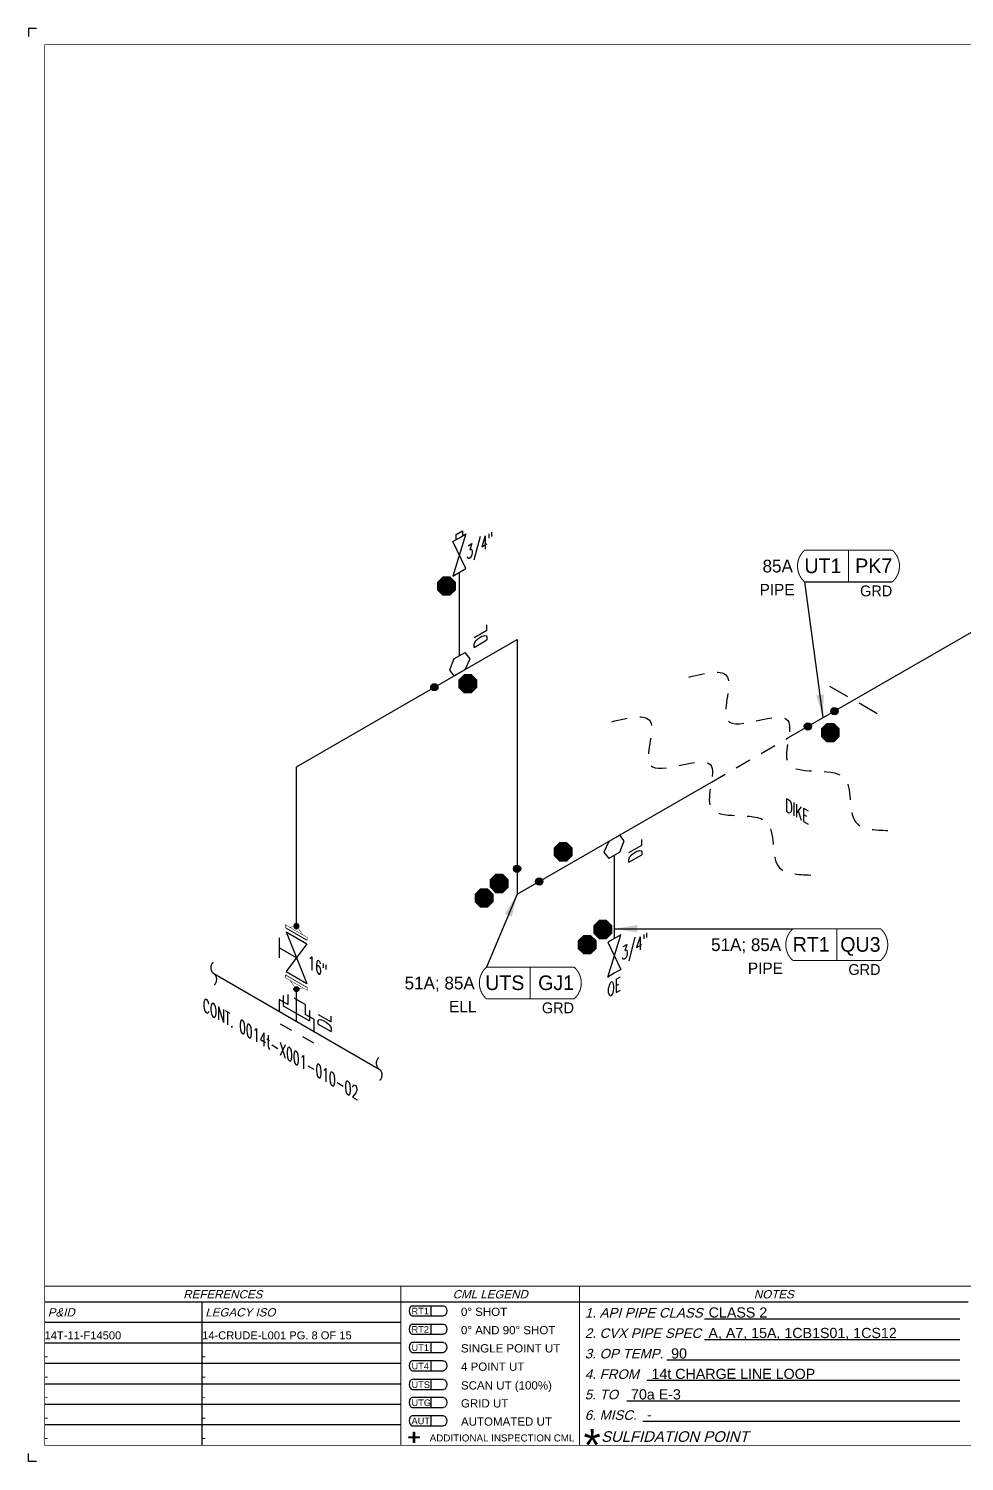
# Model space of a CAD drawing. Header units: inches. Extents: x 0 to 17.2, y 0 to 11.2.
# Drawn here: x 0 to 7.35, y 0 to 11.25 of the extents above; entities that cross this region are included whole.
import ezdxf
from ezdxf.enums import TextEntityAlignment as Align

# ---------------------------------------------------------------- set-up
doc = ezdxf.new("R2010")
doc.units = ezdxf.units.IN
doc.header["$MEASUREMENT"] = 0
doc.linetypes.add('HIDDEN2', pattern=[0.1875, 0.125, -0.0625])
for name, color, linetype in [('3', 1, 'Continuous'), ('BORDER', 3, 'Continuous'), ('BORDERTEXT', 7, 'Continuous'), ('COMP', 1, 'Continuous'), ('Continuation', 7, 'Continuous'), ('DL', 20, 'Continuous'), ('FITTINGS', 4, 'Continuous'), ('PART_PCML', 7, 'Continuous'), ('PART_SelectedCML_RT', 132, 'Continuous'), ('PART_SelectedCML_UT', 132, 'Continuous'), ('PIPE-ANNO', 150, 'HIDDEN2'), ('TEXT', 7, 'Continuous'), ('UNAS.PIPE', 251, 'Continuous'), ('WELD POINTS', 41, 'Continuous'), ('Welds', 7, 'Continuous')]:
    doc.layers.add(name, color=color, linetype=linetype)
doc.layers.add('PIPE', color=7, linetype='Continuous', lineweight=30)
doc.styles.add('CMLPAS', font='')
doc.styles.add('FEASStandard', font='arial.ttf')
doc.styles.add('ISO30', font='simplex.shx', dxfattribs={"width": 0.85, "oblique": 30, "height": 0.075})
doc.styles.add('PART_Standard', font='romans', dxfattribs={"width": 0.8, "height": 0.09})
doc.styles.add('Richmond', font='arial.ttf')
doc.styles.add('SIMPLEX', font='ROMANS')
doc.styles.get("Standard").update_dxf_attribs({"font": 'arial.ttf'})
doc.styles.get('CMLPAS').set_extended_font_data('Cordia New')
doc.dimstyles.new('Richmond', dxfattribs={"dimtxt": 0.18, "dimasz": 0.18, "dimexe": 0.18, "dimexo": 0.0625, "dimgap": 0.09, "dimtad": 0, "dimtih": 1, "dimtoh": 1, "dimdec": 4, "dimzin": 0, "dimdsep": 46, "dimtxsty": 'Richmond', "dimcen": 0.09, "dimadec": 0, "dimazin": 0, "dimtfac": 1, "dimtdec": 4, "dimtofl": 0, "dimtmove": 0, "dimatfit": 3, "dimfxl": 1, "dimtolj": 1, "dimtzin": 0, "dimarcsym": 0})
doc.dimstyles.get("Standard").update_dxf_attribs({"dimtxt": 0.18, "dimasz": 0.18, "dimexe": 0.18, "dimexo": 0.0625, "dimgap": 0.09, "dimtad": 0, "dimtih": 1, "dimtoh": 1, "dimdec": 4, "dimzin": 0, "dimdsep": 46, "dimtxsty": 'Standard', "dimcen": 0.09, "dimadec": 0, "dimazin": 0, "dimtfac": 1, "dimtdec": 4, "dimtofl": 0, "dimtmove": 0, "dimatfit": 3, "dimfxl": 1, "dimtolj": 1, "dimtzin": 0, "dimarcsym": 0})

# ---------------------------------------------------------------- blocks, each defined once
blk = doc.blocks.new('Border')
h = blk.add_hatch(color=256)
h.dxf.hatch_style = 1
h.paths.add_polyline_path([(3.147, 0.317), (3.11, 0.317), (3.11, 0.31), (3.147, 0.31), (3.147, 0.273), (3.154, 0.273), (3.154, 0.31), (3.191, 0.31), (3.191, 0.317), (3.154, 0.317), (3.154, 0.354), (3.147, 0.354)])
blk.add_line((5.432, 1.244), (7.435, 1.244))
for points in [[(5.43, 1.083), (7.435, 1.083)], [(5.136, 0.922), (7.435, 0.922)], [(4.982, 0.762), (7.435, 0.762)], [(4.822, 0.601), (7.435, 0.601)], [(3.147, 0.317), (3.147, 0.354), (3.154, 0.354), (3.154, 0.317)], [(4.947, 0.44), (7.435, 0.44)], [(3.147, 0.31), (3.11, 0.31), (3.11, 0.317), (3.147, 0.317)], [(3.154, 0.31), (3.154, 0.273), (3.147, 0.273), (3.147, 0.31)], [(3.154, 0.317), (3.191, 0.317), (3.191, 0.31), (3.154, 0.31)]]:
    blk.add_lwpolyline(points)
at = {"layer": 'BORDER'}
for p, q in [((7.5, 1.375), (0.25, 1.375)), ((1.487, 0.25), (1.487, 1.375)), ((1.487, 1.214), (0.25, 1.214)), ((3.048, 1.214), (1.487, 1.214)), ((1.487, 1.054), (0.25, 1.054)), ((3.048, 1.054), (1.487, 1.054)), ((1.487, 0.893), (0.25, 0.893)), ((3.048, 0.893), (1.487, 0.893)), ((1.487, 0.732), (0.25, 0.732)), ((3.048, 0.732), (1.487, 0.732)), ((1.487, 0.571), (0.25, 0.571)), ((3.048, 0.571), (1.487, 0.571)), ((1.487, 0.411), (0.25, 0.411)), ((3.048, 0.411), (1.487, 0.411))]:
    blk.add_line(p, q, dxfattribs=at)
at = {"layer": 'BORDER', "const_width": 0.005}
blk.add_lwpolyline([(0.25, 0.25), (17.25, 0.25), (17.25, 11.25), (0.25, 11.25)], close=True, dxfattribs=at)
at = {"layer": 'BORDER', "const_width": 0.00833}
for points in [[(17.25, 1.5), (0.25, 1.5)], [(3.048, 0.25), (3.048, 1.5)], [(4.45, 0.25), (4.45, 1.5)]]:
    blk.add_lwpolyline(points, dxfattribs=at)
at = {"layer": 'BORDERTEXT', "color": 7, "linetype": 'Continuous'}
for p, q in [((3.137, 1.346), (3.383, 1.346)), ((3.137, 1.267), (3.383, 1.267)), ((3.137, 1.202), (3.383, 1.202)), ((3.137, 1.123), (3.383, 1.123))]:
    blk.add_line(p, q, dxfattribs=at)
at = {"layer": 'BORDERTEXT'}
for p, q in [((3.283, 1.346), (3.283, 1.267)), ((3.283, 1.202), (3.283, 1.123)), ((3.283, 1.059), (3.283, 0.98)), ((3.283, 1.059), (3.283, 0.98)), ((3.283, 0.915), (3.283, 0.836)), ((3.283, 0.915), (3.283, 0.836)), ((3.283, 0.768), (3.283, 0.689)), ((3.283, 0.768), (3.283, 0.689)), ((3.283, 0.626), (3.283, 0.548)), ((3.283, 0.626), (3.283, 0.548)), ((3.283, 0.483), (3.283, 0.405)), ((3.283, 0.483), (3.283, 0.405))]:
    blk.add_line(p, q, dxfattribs=at)
at = {"layer": 'BORDERTEXT', "color": 7}
for p, q in [((3.383, 1.059), (3.137, 1.059)), ((3.137, 0.98), (3.383, 0.98)), ((3.383, 0.915), (3.137, 0.915)), ((3.137, 0.836), (3.383, 0.836)), ((3.383, 0.768), (3.137, 0.768)), ((3.137, 0.689), (3.383, 0.689)), ((3.383, 0.626), (3.137, 0.626)), ((3.137, 0.548), (3.383, 0.548)), ((3.383, 0.483), (3.137, 0.483)), ((3.137, 0.405), (3.383, 0.405))]:
    blk.add_line(p, q, dxfattribs=at)
at = {"layer": 'BORDERTEXT'}
for centre in [(3.137, 1.307), (3.137, 1.163), (3.137, 1.02), (3.137, 0.876), (3.137, 0.729), (3.137, 0.587), (3.137, 0.444)]:
    blk.add_ellipse(centre, major_axis=(0, -0.0394), ratio=0.624439, start_param=3.141593, end_param=6.283185, dxfattribs=at)
at = {"layer": 'BORDERTEXT', "extrusion": (0, 0, -1)}
for centre in [(3.383, 1.307), (3.383, 1.163), (3.383, 1.02), (3.383, 0.876), (3.383, 0.729), (3.383, 0.587), (3.383, 0.444)]:
    blk.add_ellipse(centre, major_axis=(0, -0.0394), ratio=0.624439, start_param=3.141593, end_param=6.283185, dxfattribs=at)
at = {"layer": 'BORDERTEXT', "style": 'FEASStandard', "oblique": 15}
for s, p in [('REFERENCES', (1.649, 1.437)), ('CML LEGEND', (3.749, 1.437)), ('NOTES', (5.975, 1.437))]:
    blk.add_text(s, height=0.065, dxfattribs=at).set_placement(p, align=Align.MIDDLE)
for s, p in [('P&ID', (0.275, 1.295)), ('LEGACY ISO', (1.512, 1.295))]:
    blk.add_text(s, height=0.065, dxfattribs=at).set_placement(p, align=Align.MIDDLE_LEFT)
at = {"layer": 'BORDERTEXT', "style": 'FEASStandard'}
for s, height, p in [('RT1', 0.0518, (3.131, 1.279)), ('0%%D SHOT', 0.0648, (3.519, 1.267)), ('RT2', 0.0518, (3.131, 1.135)), ('0%%D AND 90%%D SHOT', 0.0648, (3.519, 1.123)), ('UT1', 0.0518, (3.131, 0.992)), ('SINGLE POINT UT', 0.0648, (3.519, 0.98)), ('4 POINT UT', 0.0648, (3.519, 0.836)), ('UT4', 0.0518, (3.131, 0.847)), ('UTS', 0.0518, (3.131, 0.701)), ('SCAN UT (100%%%)', 0.0648, (3.519, 0.689)), ('UTG', 0.0518, (3.131, 0.559)), ('GRID UT', 0.0648, (3.519, 0.548)), ('AUT', 0.0518, (3.131, 0.416)), ('AUTOMATED UT', 0.0648, (3.519, 0.405)), ('ADDITIONAL INSPECTION CML', 0.055, (3.274, 0.281))]:
    blk.add_text(s, height=height, dxfattribs=at).set_placement(p)
at = {"layer": 'BORDERTEXT', "style": 'FEASStandard', "oblique": 15}
for s, height, p in [('1. API PIPE CLASS', 0.075, (4.491, 1.254)), ('2. CVX PIPE SPEC', 0.075, (4.491, 1.094)), ('3. OP TEMP.', 0.075, (4.491, 0.933)), ('4. FROM ', 0.075, (4.491, 0.772)), ('5. TO ', 0.075, (4.491, 0.612)), ('6. MISC. ', 0.075, (4.491, 0.451)), ('SULFIDATION POINT', 0.08333, (4.619, 0.278))]:
    blk.add_text(s, height=height, dxfattribs=at).set_placement(p)
at = {"layer": 'BORDERTEXT', "insert": (4.481, 0.378), "char_height": 0.25, "attachment_point": 1, "style": 'FEASStandard'}
blk.add_mtext('*', dxfattribs=at)
blk = doc.blocks.new('BORDER TEXT')
at = {"layer": 'BORDERTEXT'}
for tag, p, height, style in [('API_PIPE_CLASS', (5.464, 1.254), 0.08, 'Richmond'), ('MATERIAL1', (12.263, 1.211), 0.08, 'Richmond'), ('P&ID_#1', (0.25, 1.083), 0.0625, 'FEASStandard'), ('LINE_#1', (1.487, 1.083), 0.0625, 'FEASStandard'), ('CVX_PIPE_SPEC', (5.462, 1.093), 0.08, 'Richmond'), ('OP_TEMP', (5.169, 0.932), 0.08, 'Richmond'), ('MATERIAL2', (12.263, 1.04), 0.08, 'Richmond'), ('P&ID_#2', (0.25, 0.922), 0.0625, 'FEASStandard'), ('LINE_#2', (1.487, 0.922), 0.0625, 'FEASStandard'), ('MATERIAL3', (12.263, 0.868), 0.08, 'Richmond'), ('P&ID_#3', (0.25, 0.762), 0.0625, 'FEASStandard'), ('LINE_#3', (1.487, 0.762), 0.0625, 'FEASStandard'), ('FROM', (5.015, 0.772), 0.08, 'Richmond'), ('TO', (4.854, 0.611), 0.08, 'Richmond'), ('MATERIAL4', (12.263, 0.696), 0.08, 'Richmond'), ('P&ID_#4', (0.25, 0.601), 0.0625, 'FEASStandard'), ('LINE_#4', (1.487, 0.601), 0.0625, 'FEASStandard'), ('MATERIAL5', (12.263, 0.525), 0.08, 'Richmond'), ('P&ID_#5', (0.25, 0.44), 0.0625, 'FEASStandard'), ('LINE_#5', (1.487, 0.44), 0.0625, 'FEASStandard'), ('MISC', (4.979, 0.451), 0.08, 'Richmond'), ('INSULATION', (12.928, 0.414), 0.0625, 'FEASStandard'), ('P&ID_#6', (0.25, 0.28), 0.0625, 'FEASStandard'), ('LINE_#6', (1.487, 0.28), 0.0625, 'FEASStandard'), ('PWHT', (12.928, 0.281), 0.0625, 'FEASStandard')]:
    blk.add_attdef(tag, p, '', height=height, dxfattribs=dict(at, style=style))
at = {"layer": 'BORDERTEXT', "style": 'FEASStandard'}
for tag, p in [('DR.BY', (11.075, 0.562)), ('DR.BY_DATE', (11.95, 0.562)), ('CHK_BY', (11.075, 0.354)), ('CHK._BY_DATE', (11.95, 0.354))]:
    blk.add_attdef(tag, text='', height=0.1, dxfattribs=at).set_placement(p, align=Align.MIDDLE_CENTER)
at = {"layer": 'BORDERTEXT', "style": 'PART_Standard', "width": 0.8}
for tag, p in [('PLANT_NUMBER', (13.938, 0.384)), ('SYSTEM_NUMBER', (14.812, 0.384)), ('CIRCUIT_NUMBER', (15.688, 0.384)), ('SHEET_NUMBER', (16.5, 0.384)), ('REVISION', (17.062, 0.384))]:
    blk.add_attdef(tag, text='', height=0.15, dxfattribs=at).set_placement(p, align=Align.MIDDLE_CENTER)
blk = doc.blocks.new('3_VALVE_FLANGE_GATE_30')
at = {"color": 0, "linetype": 'ByBlock', "lineweight": -2}
blk.add_wipeout([(-0.162, -0.187), (-0.135, -0.172), (0, 0), (0.135, -0.016), (0.162, 0), (0.162, 0.187), (0.135, 0.172), (0, 0), (-0.135, 0.016), (-0.162, 0)], dxfattribs=at)
for p, q in [((0.135, 0.172), (-0.135, -0.172)), ((0.068, 0.195), (-0.068, 0.117)), ((0, 0), (0, 0.156)), ((0.135, 0.172), (0.135, -0.016)), ((0.162, 0.187), (0.162, 0)), ((-0.162, 0), (-0.162, -0.187)), ((-0.135, 0.016), (-0.135, -0.172)), ((0.135, -0.016), (-0.135, 0.016))]:
    blk.add_line(p, q, dxfattribs=at)
blk = doc.blocks.new('1_Text_330')
at = {"layer": 'TEXT', "style": 'PART_Standard', "oblique": 330, "width": 0.8}
blk.add_attdef('3/4"', (0, 0), '', height=0.09, rotation=330, dxfattribs=at)
blk = doc.blocks.new('AM9A04')
at = {"linetype": 'Continuous', "const_width": 0.01}
blk.add_lwpolyline([(0, -0.289), (0, 0.289), (-0.05, 0.318), (-0.05, -0.26)], close=True, dxfattribs=at)
at = {"const_width": 0.01}
blk.add_lwpolyline([(-0.05, -0.144), (-0.15, 0.087), (-0.05, 0.202)], dxfattribs=at)
blk = doc.blocks.new('A09')
at = {"layer": 'Welds'}
h = blk.add_hatch(color=256, dxfattribs=at)
h.dxf.hatch_style = 1
h.paths.add_polyline_path([(-0.03, 0, 1), (0.03, 0, 1)])
blk.add_circle((0, 0), 0.03, dxfattribs=at)
blk = doc.blocks.new('*U83')
blk.add_wipeout([(0.052, -0.03), (0.017, -0.07), (0.017, -0.11), (0, -0.1), (0, 0.1), (0.017, 0.09), (0.017, 0.05)]).dxf.layer = 'COMP'
at = {"layer": '3', "xscale": 0.65, "yscale": 0.65, "zscale": 0.65}
blk.add_blockref('A09', (0.052, -0.03), dxfattribs=at)
at = {"layer": 'COMP', "xscale": 0.3466300616258731, "yscale": 0.3466300616258731, "zscale": 0.3466300616258731, "rotation": 180}
blk.add_blockref('AM9A04', (0, 0), dxfattribs=at)
blk = doc.blocks.new('1_Cont_330')
at = {"layer": 'Continuation', "style": 'PART_Standard', "oblique": 330, "width": 0.8}
blk.add_attdef('CONT.', (0, 0), '', height=0.09, rotation=330, dxfattribs=at)
blk = doc.blocks.new('1_BREAK-PIPE_PIPE_00')
at = {"color": 0, "linetype": 'ByBlock', "lineweight": -2}
for centre, major_axis in [((0.03, -0.092), (0, 0.101)), ((-0.03, 0.092), (0, -0.101))]:
    blk.add_ellipse(centre, major_axis=major_axis, ratio=0.711978, start_param=0.427466, end_param=3.141593, dxfattribs=at)
blk = doc.blocks.new('1_Tilde_00')
at = {"layer": 'PIPE-ANNO', "xscale": -0.5000000000000001, "yscale": 0.5, "zscale": 0.5}
blk.add_blockref('1_BREAK-PIPE_PIPE_00', (0, 0), dxfattribs=at)
blk = doc.blocks.new('DL_Vert_330')
at = {"layer": 'DL', "style": 'ISO30', "oblique": 330, "width": 0.85}
blk.add_text('DL', height=0.1, rotation=90, dxfattribs=at).set_placement((0, 0))
blk = doc.blocks.new('1_Text_30')
at = {"layer": 'TEXT', "style": 'PART_Standard', "oblique": 30, "width": 0.8}
blk.add_attdef('TEXT', (0, 0), '', height=0.09, rotation=30, dxfattribs=at)
blk = doc.blocks.new('O-let 1')
at = {"layer": 'FITTINGS', "linetype": 'ByBlock'}
for p, q in [((-0.044, -0.025), (0.044, 0.025)), ((0.083, -0.026), (0.044, 0.025)), ((-0.044, -0.025), (-0.077, -0.115)), ((-0.043, -0.16), (0.044, -0.11)), ((0.044, -0.11), (0.083, -0.026)), ((-0.077, -0.115), (-0.043, -0.16))]:
    blk.add_line(p, q, dxfattribs=at)
blk = doc.blocks.new('Bleeder Valve 3')
at = {"layer": 'FITTINGS', "linetype": 'ByBlock'}
for p, q in [((0.051, 0.302), (-0.051, -0.03)), ((-0.051, 0.243), (0, 0.273)), ((0.051, 0.03), (-0.051, 0.243)), ((-0.026, 0.298), (0.025, 0.327)), ((-0.026, 0.258), (-0.026, 0.298)), ((0, 0.273), (0.051, 0.302)), ((0.025, 0.327), (0.025, 0.287)), ((-0.051, -0.03), (0.051, 0.03))]:
    blk.add_line(p, q, dxfattribs=at)
blk = doc.blocks.new('2_ELBOW_WELD_330')
at = {"linetype": 'ByBlock', "lineweight": -2}
h = blk.add_hatch(color=0, dxfattribs=at)
edge = h.paths.add_edge_path()
edge.add_arc((0.174, -0.1), 0.0286, 0, 360)
h = blk.add_hatch(color=0, dxfattribs=at)
edge = h.paths.add_edge_path()
edge.add_arc((0, -0.201), 0.0286, 0, 360)
at = {"color": 0, "linetype": 'ByBlock', "lineweight": -2}
for centre in [(0.174, -0.1), (0, -0.201)]:
    blk.add_circle(centre, 0.0286, dxfattribs=at)
blk = doc.blocks.new('4_SUPPORT_I-BEAM_30')
at = {"color": 0, "linetype": 'ByBlock', "lineweight": -2}
for p, q in [((-0.044, 0.025), (-0.186, 0.107)), ((0.186, -0.107), (0.044, -0.025))]:
    blk.add_line(p, q, dxfattribs=at)
blk = doc.blocks.new('DL_Vert_30')
at = {"layer": 'DL', "style": 'ISO30', "oblique": 30, "width": 0.85}
blk.add_text('DL', height=0.1, rotation=90, dxfattribs=at).set_placement((0, 0))
blk = doc.blocks.new('2_WELD_SINGLE_00')
at = {"linetype": 'ByBlock', "lineweight": -2}
h = blk.add_hatch(color=0, dxfattribs=at)
edge = h.paths.add_edge_path()
edge.add_arc((0, 0), 0.0286, 0, 360)
at = {"color": 0, "linetype": 'ByBlock', "lineweight": -2}
blk.add_circle((0, 0), 0.0286, dxfattribs=at)
blk = doc.blocks.new('PART_PCML')
blk.add_hatch(color=0).paths.add_polyline_path([(-0.07, -0.029), (-0.029, -0.07), (0.029, -0.07), (0.07, -0.029), (0.07, 0.029), (0.029, 0.07), (-0.029, 0.07), (-0.07, 0.029)])
at = {"color": 7, "const_width": 0.009}
blk.add_lwpolyline([(-0.07, 0.029), (-0.029, 0.07), (0.029, 0.07), (0.07, 0.029), (0.07, -0.029), (0.029, -0.07), (-0.029, -0.07), (-0.07, -0.029), (-0.07, 0.029), (-0.029, 0.07)], dxfattribs=at)
at = {"color": 18, "true_color": 0x000000}
blk.add_lwpolyline([(-0.029, 0.07), (-0.07, 0.029), (-0.07, -0.029), (-0.029, -0.07), (0.029, -0.07), (0.07, -0.029), (0.07, 0.029), (0.029, 0.07)], close=True, dxfattribs=at)
at = {"color": 7, "true_color": 0xffffff, "style": 'SIMPLEX', "width": 0.8, "flags": 1}
for tag, p in [('CIRCUIT', (-0.094, 0.089)), ('DM', (-0.053, -0.133)), ('TYPE', (-0.075, -0.204))]:
    blk.add_attdef(tag, p, '', height=0.0586, dxfattribs=at)
at = {"color": 7, "true_color": 0xffffff, "style": 'SIMPLEX', "width": 0.8}
blk.add_attdef('DMDISP', text='', height=0.0586, dxfattribs=at).set_placement((0, 0), align=Align.MIDDLE_CENTER)
blk = doc.blocks.new('CMLPAS')
at = {"const_width": 0.008}
blk.add_lwpolyline([(0.063, 0.125, 0.454441), (0.063, -0.125), (0.75, -0.125, 0.454441), (0.75, 0.125)], format="xyb", close=True, dxfattribs=at)
blk.add_lwpolyline([(0.406, -0.125), (0.406, 0.125)], dxfattribs=at)
at = {"style": 'CMLPAS', "flags": 1}
for tag, p in [('STATE', (0.75, 0.623)), ('DL', (0.75, 0.482)), ('CIRCUIT', (0.75, 0.341)), ('SUBSINTERVAL(MONTHS)', (-0.025, -0.335)), ('OLD_ID', (0.75, -0.337)), ('OLD_NDE', (0.75, -0.478)), ('OLD_ENTY', (0.741, -0.636)), ('SIZE', (0.747, -0.761)), ('SPEC', (0.747, -0.902)), ('JUSTIFY', (0.747, -1.043)), ('COMMENTS', (0.747, -1.185)), ('OLD_ASSET', (0.75, -1.326)), ('SCHED', (0.737, -1.469)), ('NOM_THICK', (0.752, -1.61)), ('CORR_ALLOW', (0.763, -1.745)), ('TML_STATUS', (0.772, -1.878)), ('FLOW_ORDER', (0.778, -2.13))]:
    blk.add_attdef(tag, text='', height=0.1, dxfattribs=at).set_placement(p, align=Align.MIDDLE_RIGHT)
at = {"style": 'CMLPAS'}
for tag, height, p in [('CHILD', 0.25, (0.75, 0.269)), ('###', 0.115, (0.75, 0.002)), ('ACCESS', 0.085, (0.75, -0.195))]:
    blk.add_attdef(tag, text='', height=height, dxfattribs=at).set_placement(p, align=Align.MIDDLE_RIGHT)
at = {"color": 152, "style": 'CMLPAS'}
for tag, height, p in [('SPECIAL', 0.085, (0.405, 0.19)), ('DM-TYPE', 0.1, (-0.03, 0)), ('COMP', 0.09, (-0.017, -0.185))]:
    blk.add_attdef(tag, text='', height=height, dxfattribs=at).set_placement(p, align=Align.MIDDLE_RIGHT)
at = {"style": 'CMLPAS'}
blk.add_attdef('NDE', text='', height=0.115, dxfattribs=at).set_placement((0.206, 0.002), align=Align.MIDDLE_CENTER)
blk = doc.blocks.new('*U88')
at = {"color": 20, "linetype": 'ByBlock', "ltscale": 0.7}
blk.add_line((-0.103, 0.122), (0.103, 0.003), dxfattribs=at)
for points in [[(-0.103, 0.204), (-0.103, 0.122)], [(0.103, 0.086), (0.103, 0.003)]]:
    blk.add_leader(points, dimstyle='Richmond', override={"dimasz": 0.04, "dimgap": 0.09, "dimtad": 0}, dxfattribs=at)

msp = doc.modelspace()

# ---------------------------------------------------------------- linework, layer by layer
for p, q in [((0, 11.25), (0, 11.188)), ((0.062, 11.25), (0, 11.25)), ((0, 0), (0, 0.062)), ((0.062, 0), (0, 0))]:
    msp.add_line(p, q)
at = {"layer": 'FITTINGS', "linetype": 'ByBlock'}
for p, q in [((4.649, 4.135), (4.546, 4.076)), ((4.546, 4.076), (4.649, 3.862)), ((4.547, 3.803), (4.649, 4.135)), ((4.598, 3.833), (4.547, 3.803)), ((4.649, 3.862), (4.598, 3.833))]:
    msp.add_line(p, q, dxfattribs=at)
at = {"layer": 'PIPE', "linetype": 'Continuous'}
for p, q in [((3.382, 6.327), (3.382, 6.98)), ((4.598, 4.758), (4.598, 4.106))]:
    msp.add_line(p, q, dxfattribs=at)
at = {"layer": 'PIPE'}
for p, q in [((5.966, 5.684), (7.732, 6.703)), ((2.102, 5.453), (3.835, 6.453)), ((3.835, 6.453), (3.835, 4.453)), ((2.102, 4.143), (2.102, 5.453)), ((3.835, 4.453), (5.36, 5.334))]:
    msp.add_line(p, q, dxfattribs=at)
at = {"layer": 'PIPE', "linetype": 'HIDDEN2'}
msp.add_line((5.36, 5.334), (5.966, 5.684), dxfattribs=at)
at = {"layer": 'PIPE-ANNO'}
for points in [[(5.184, 6.158), (5.487, 6.158), (5.487, 5.818), (5.96, 5.818), (5.96, 5.487), (6.399, 5.369), (6.492, 5.022), (6.749, 4.954)], [(4.578, 5.808), (4.881, 5.808), (4.881, 5.468), (5.354, 5.468), (5.354, 5.137), (5.793, 5.019), (5.886, 4.672), (6.143, 4.604)]]:
    msp.add_spline(points, degree=3, dxfattribs=at)
at = {"layer": 'UNAS.PIPE'}
for p, q in [((2.102, 3.455), (2.102, 4.143)), ((1.453, 3.83), (2.752, 3.08))]:
    msp.add_line(p, q, dxfattribs=at)
at = {"layer": 'UNAS.PIPE', "linetype": 'HIDDEN2', "lineweight": -2, "ltscale": 0.5}
for p, q in [((1.967, 3.627), (1.967, 3.44)), ((2.035, 3.588), (1.967, 3.627)), ((2.17, 3.588), (2.17, 3.51)), ((2.238, 3.471), (2.17, 3.51)), ((2.238, 3.283), (1.967, 3.44)), ((2.238, 3.471), (2.238, 3.283))]:
    msp.add_line(p, q, dxfattribs=at)

# ---------------------------------------------------------------- block references
for name, p in [('1_Tilde_00', (1.453, 3.83)), ('DL_Vert_30', (2.374, 3.361)), ('1_Tilde_00', (2.752, 3.08))]:
    msp.add_blockref(name, p)
at = {"layer": 'BORDER'}
msp.add_blockref('Border', (-0.125, -0.125), dxfattribs=at)
at = {"layer": 'BORDERTEXT'}
ref = msp.add_blockref('BORDER TEXT', (-0.125, -0.125), dxfattribs=at)
ref.add_attrib('MISC', '-', (4.854, 0.326), dxfattribs={"height": 0.08, "style": 'Richmond'})
ref.add_attrib('TO', '70a E-3', (4.729, 0.486), dxfattribs={"height": 0.08, "style": 'Richmond'})
ref.add_attrib('FROM', '14t CHARGE LINE LOOP', (4.89, 0.647), dxfattribs={"height": 0.08, "style": 'Richmond'})
ref.add_attrib('OP_TEMP', '90', (5.044, 0.807), dxfattribs={"height": 0.08, "style": 'Richmond'})
ref.add_attrib('CVX_PIPE_SPEC', 'A, A7, 15A, 1CB1S01, 1CS12', (5.337, 0.968), dxfattribs={"height": 0.08, "style": 'Richmond'})
ref.add_attrib('API_PIPE_CLASS', 'CLASS 2', (5.339, 1.129), dxfattribs={"height": 0.08, "style": 'Richmond'})
ref.add_attrib('LINE_#6', '-', (1.362, 0.155), dxfattribs={"height": 0.0625, "style": 'FEASStandard'})
ref.add_attrib('LINE_#5', '-', (1.362, 0.315), dxfattribs={"height": 0.0625, "style": 'FEASStandard'})
ref.add_attrib('LINE_#4', '-', (1.362, 0.476), dxfattribs={"height": 0.0625, "style": 'FEASStandard'})
ref.add_attrib('LINE_#3', '-', (1.362, 0.637), dxfattribs={"height": 0.0625, "style": 'FEASStandard'})
ref.add_attrib('LINE_#2', '-', (1.362, 0.797), dxfattribs={"height": 0.0625, "style": 'FEASStandard'})
ref.add_attrib('LINE_#1', '14-CRUDE-L001 PG. 8 OF 15', (1.362, 0.958), dxfattribs={"height": 0.0625, "style": 'FEASStandard'})
ref.add_attrib('P&ID_#6', '-', (0.125, 0.155), dxfattribs={"height": 0.0625, "style": 'FEASStandard'})
ref.add_attrib('P&ID_#5', '-', (0.125, 0.315), dxfattribs={"height": 0.0625, "style": 'FEASStandard'})
ref.add_attrib('P&ID_#4', '-', (0.125, 0.476), dxfattribs={"height": 0.0625, "style": 'FEASStandard'})
ref.add_attrib('P&ID_#3', '-', (0.125, 0.637), dxfattribs={"height": 0.0625, "style": 'FEASStandard'})
ref.add_attrib('P&ID_#2', '-', (0.125, 0.797), dxfattribs={"height": 0.0625, "style": 'FEASStandard'})
ref.add_attrib('P&ID_#1', '14T-11-F14500', (0.125, 0.958), dxfattribs={"height": 0.0625, "style": 'FEASStandard'})
at = {"layer": 'Continuation'}
msp.add_blockref('1_Cont_330', (1.366, 3.539), dxfattribs=at).add_auto_attribs({'CONT.': 'CONT. 0014t-X001-010-02'})
at = {"layer": 'DL'}
for p in [(3.597, 6.435), (4.813, 4.747)]:
    msp.add_blockref('DL_Vert_330', p, dxfattribs=at)
at = {"layer": 'FITTINGS'}
for name, p in [('Bleeder Valve 3', (3.382, 6.98)), ('O-let 1', (3.382, 6.327)), ('4_SUPPORT_I-BEAM_30', (6.476, 5.978))]:
    msp.add_blockref(name, p, dxfattribs=at)
at = {"layer": 'FITTINGS', "rotation": 180}
msp.add_blockref('O-let 1', (4.598, 4.758), dxfattribs=at)
at = {"layer": 'PART_PCML', "color": 13}
for p in [(3.28, 6.873), (3.447, 6.106), (6.294, 5.722), (4.196, 4.786), (3.695, 4.538), (4.508, 4.176)]:
    msp.add_blockref('PART_PCML', p, dxfattribs=at).add_auto_attribs({'DMDISP': '85A'})
at = {"layer": 'PART_PCML', "color": 96}
for p in [(3.575, 4.423), (4.385, 4.057)]:
    msp.add_blockref('PART_PCML', p, dxfattribs=at).add_auto_attribs({'DMDISP': '51A'})
at = {"layer": 'PART_SelectedCML_RT'}
msp.add_blockref('CMLPAS', (5.938, 4.057), dxfattribs=at).add_auto_attribs({'###': 'QU3', 'NDE': 'RT1', 'DM-TYPE': '51A; 85A', 'COMP': 'PIPE', 'ACCESS': 'GRD'})
at = {"layer": 'PART_SelectedCML_UT'}
for p, values in [((6.03, 7.03), {'###': 'PK7', 'NDE': 'UT1', 'DM-TYPE': '85A', 'COMP': 'PIPE', 'ACCESS': 'GRD'}), ((3.532, 3.756), {'###': 'GJ1', 'NDE': 'UTS', 'DM-TYPE': '51A; 85A', 'COMP': 'ELL', 'ACCESS': 'GRD'})]:
    msp.add_blockref('CMLPAS', p, dxfattribs=at).add_auto_attribs(values)
at = {"layer": 'TEXT'}
for name, p, values in [('1_Text_30', (3.437, 7.078), {'TEXT': '3/4"'}), ('1_Text_330', (5.94, 5.108), {'3/4"': 'DIKE'}), ('1_Text_30', (4.653, 3.931), {'TEXT': '3/4"'}), ('1_Text_30', (4.543, 3.641), {'TEXT': 'OE'})]:
    msp.add_blockref(name, p, dxfattribs=at).add_auto_attribs(values)
at = {"layer": 'WELD POINTS'}
for p in [(3.185, 6.078), (6.326, 5.891), (6.118, 5.771)]:
    msp.add_blockref('2_WELD_SINGLE_00', p, dxfattribs=at)
at = {"layer": 'WELD POINTS', "rotation": 120}
msp.add_blockref('2_ELBOW_WELD_330', (3.835, 4.453), dxfattribs=at)

# ---------------------------------------------------------------- leaders
at = {"layer": 'PART_SelectedCML_RT'}
msp.add_leader([(4.598, 4.182), (6, 4.182)], dimstyle='Standard', dxfattribs=at)
at = {"layer": 'PART_SelectedCML_UT'}
for points in [[(6.237, 5.84), (6.093, 6.905)], [(3.835, 4.453), (3.595, 3.881)]]:
    msp.add_leader(points, dimstyle='Standard', dxfattribs=at)

# ---------------------------------------------------------------- next in the draw order: block references
at = {"layer": 'UNAS.PIPE', "rotation": 59.99999999999999}
msp.add_blockref('3_VALVE_FLANGE_GATE_30', (2.102, 3.955), dxfattribs=at)

# ---------------------------------------------------------------- next in the draw order: block references
at = {"layer": 'COMP', "ltscale": 0.65, "xscale": -1, "rotation": 239.9999999999998}
msp.add_blockref('*U83', (2.102, 4.143), dxfattribs=at)
at = {"layer": 'UNAS.PIPE'}
ref = msp.add_blockref('1_Text_330', (2.195, 3.874), dxfattribs=at)
ref.add_attrib('3/4"', '16"', (2.195, 3.874), dxfattribs={"height": 0.09, "rotation": 330, "style": 'PART_Standard', "oblique": 330, "width": 0.8})

# ---------------------------------------------------------------- next in the draw order: wipeouts: each hides what was drawn before it
msp.add_wipeout([(2.102, 3.708), (2.154, 3.718), (2.189, 3.698), (2.189, 3.718), (2.016, 3.818), (2.016, 3.798), (2.05, 3.778)]).dxf.layer = 'UNAS.PIPE'

# ---------------------------------------------------------------- next in the draw order: hatches: boundary and pattern name
h = msp.add_hatch(color=256, dxfattribs=at)
h.dxf.hatch_style = 1
h.paths.add_polyline_path([(2.122, 3.708, 1), (2.083, 3.708, 1)])

# ---------------------------------------------------------------- next in the draw order: linework, layer by layer
at = {"layer": 'UNAS.PIPE', "linetype": 'HIDDEN2', "lineweight": -2, "ltscale": 0.5}
for p, q in [((2.17, 3.588), (2.035, 3.666)), ((2.035, 3.666), (2.035, 3.588))]:
    msp.add_line(p, q, dxfattribs=at)
at = {"layer": 'UNAS.PIPE'}
msp.add_circle((2.102, 3.708), 0.0195, dxfattribs=at)

# ---------------------------------------------------------------- next in the draw order: block references
at = {"layer": 'DL'}
msp.add_blockref('*U88', (2.102, 3.455), dxfattribs=at)
at = {"layer": 'UNAS.PIPE', "xscale": -0.3466300616258731, "yscale": 0.3466300616258732, "zscale": 0.3466300616258731, "rotation": 239.9999999999999}
msp.add_blockref('AM9A04', (2.102, 3.768), dxfattribs=at)

doc.saveas('drawing.dxf')
